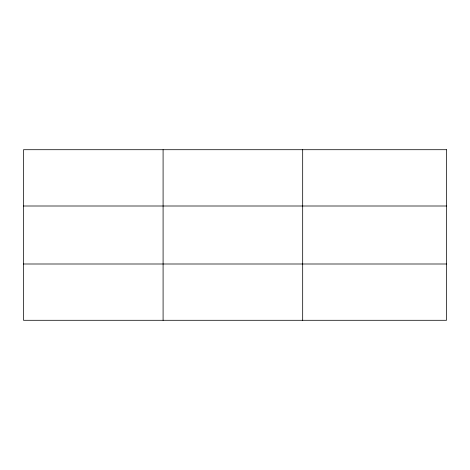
<?xml version="1.0" encoding="UTF-8"?>
<svg xmlns="http://www.w3.org/2000/svg" width="470" height="470" viewBox="0 0 470 470"><rect width="100%" height="100%" fill="white"/><g stroke="black" fill="none" stroke-linecap="round" stroke-linejoin="round"><path stroke-width="0.7" d="M163.09 320.293L163.09 149.707M302.68 320.293L302.68 149.707M23.5 206.001L446.5 206.001M23.5 263.999L446.5 263.999M446.5 149.707L446.5 320.293L23.5 320.293L23.5 149.707L446.5 149.707"/></g></svg>
